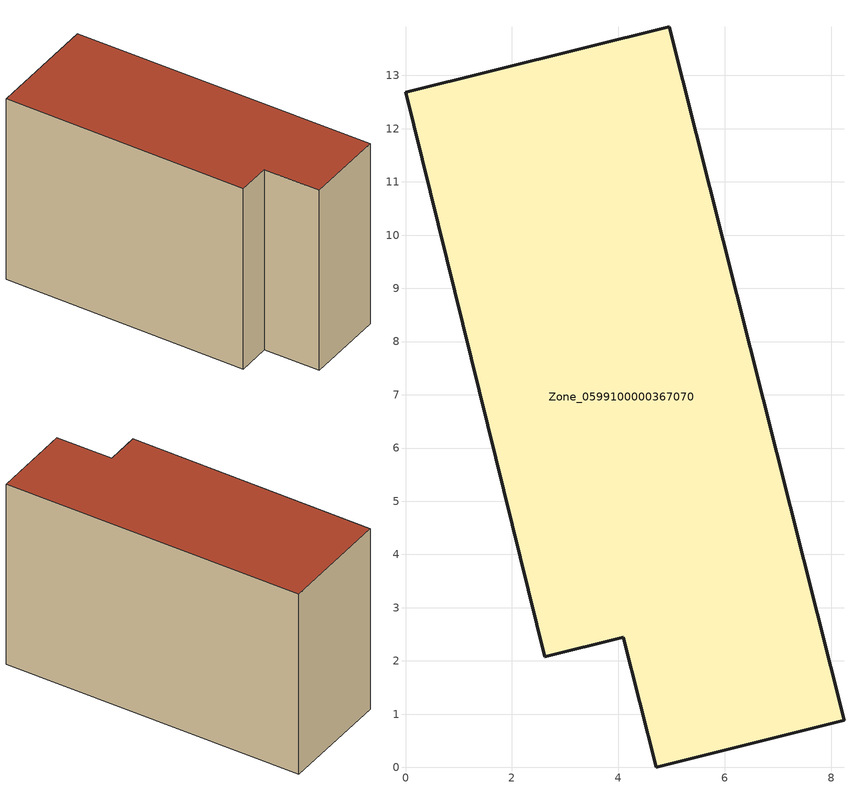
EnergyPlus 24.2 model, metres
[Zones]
Zone_0599100000367070
 floor ground (C_G): 4.09,2.44 2.62,2.08 0,12.68 4.96,13.92 8.24,0.89 4.71,0 z0
 wall outside (C_F): 4.96,13.92 0,12.68 2.62,2.08 4.09,2.44 4.71,0 8.24,0.89 4.96,13.92 z0:8.61
 roof outside (C_R): 4.71,0 8.24,0.89 4.96,13.92 0,12.68 2.62,2.08 4.09,2.44 z8.61
[BUILDING]
Pand.0599100000367070: North Axis=0; Terrain=City; Loads Convergence Tolerance Value=0.04; Temperature Convergence Tolerance Value=0.4; Solar Distribution=FullExterior; Maximum Number of Warmup Days=25; Minimum Number of Warmup Days=1
[Site:Location]
Rotterdam.The.Hague.AP_ZH_NLD Design_Conditions: Latitude=51.96; Longitude=4.45; Time Zone=1; Elevation=-4.5
[SITE:GROUNDTEMPERATURE:BUILDINGSURFACE]
18, 18, 18, 18, 18, 18, 18, 18, 18, 18, 18, 18
[MATERIAL] Thermal Absorptance=0.9; Solar Absorptance=0.7; Visible Absorptance=0.7
Name | Roughness | Thickness | Conductivity | Density | Specific Heat
G.TI.1992-2005 | MediumSmooth | 0.15 | 0.06 | 540 | 1210
F.TI.1992-2005 | Rough | 0.3 | 0.12 | 1920 | 840
R.TI.1992-2005 | MediumRough | 0.2 | 0.08 | 1500 | 1000
[CONSTRUCTION]
C_G: G.TI.1992-2005
C_F: F.TI.1992-2005
C_R: R.TI.1992-2005
[ZONE]
Zone_0599100000367070: Type=1; Multiplier=1; Ceiling Height=Autocalculate; Volume=Autocalculate; Floor Area=autocalculate; Part of Total Floor Area=Yes
[ZONEINFILTRATION:DESIGNFLOWRATE]
Infil_Zone_0599100000367070: Zone or ZoneList or Space or SpaceList=Zone_0599100000367070; Schedule=AlwaysOn; Design Flow Rate Calculation Method=Flow/Area; Flow Rate per Floor Area=0.0015; Constant Term Coefficient=1; Temperature Term Coefficient=0; Velocity Term Coefficient=0; Velocity Squared Term Coefficient=0
[HVACTEMPLATE:ZONE:IDEALLOADSAIRSYSTEM]
Zone_0599100000367070: Maximum Heating Supply Air Temperature=50; Minimum Cooling Supply Air Temperature=13; Maximum Heating Supply Air Humidity Ratio=0.0156; Minimum Cooling Supply Air Humidity Ratio=0.0077; Heating Limit=NoLimit; Cooling Limit=NoLimit; Dehumidification Control Type=ConstantSensibleHeatRatio; Cooling Sensible Heat Ratio=0.7; Dehumidification Setpoint=60; Humidification Control Type=None; Humidification Setpoint=30; Outdoor Air Method=None; Outdoor Air Flow Rate per Person=0.00944; Outdoor Air Flow Rate per Zone Floor Area=0; Outdoor Air Flow Rate per Zone=0; Demand Controlled Ventilation Type=None; Outdoor Air Economizer Type=NoEconomizer; Heat Recovery Type=None; Sensible Heat Recovery Effectiveness=0.7; Latent Heat Recovery Effectiveness=0.65
[ZONECONTROL:THERMOSTAT]
ThermostatControl_Zone_0599100000367070: Zone or ZoneList=Zone_0599100000367070; Control Type Schedule=DualSetpointControlType; Control 1=Thermostat_Zone_0599100000367070; Temperature Difference Between Cutout And Setpoint=0
[THERMOSTATSETPOINT:DUALSETPOINT]
Thermostat_Zone_0599100000367070: Heating Setpoint Temperature Schedule=HeatingSetpoint_Zone_0599100000367070; Cooling Setpoint Temperature Schedule=CoolingSetpoint_Zone_0599100000367070
[SCHEDULE:COMPACT]
HeatingSetpoint_Zone_0599100000367070: Through: 12/31, For: AllDays, Until: 24:00, 21
CoolingSetpoint_Zone_0599100000367070: Through: 12/31, For: AllDays, Until: 24:00, 24
DualSetpointControlType: Through: 12/31, For: AllDays, Until: 24:00, 4
AlwaysOn: Through: 12/31, For: AllDays, Until: 24:00, 1
